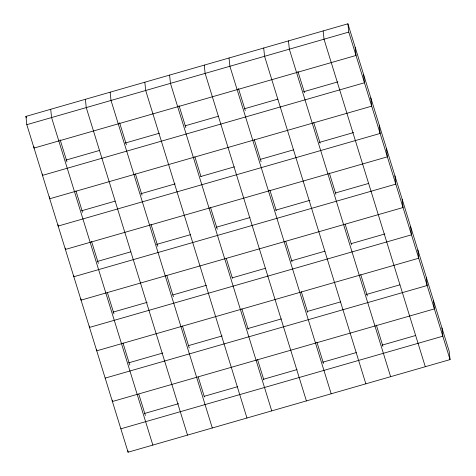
<?xml version="1.0" encoding="UTF-8"?>
<svg xmlns="http://www.w3.org/2000/svg" width="476" height="476" viewBox="0 0 476 476"><rect width="100%" height="100%" fill="white"/><g stroke="black" fill="none" stroke-linecap="round" stroke-linejoin="round"><path stroke-width="0.71" d="M25.942 116.406L347.914 23.8L449.189 351.318L450.058 359.594L128.086 452.2L26.811 124.682L25.942 116.406L26.382 117.828M26.811 124.682L348.783 32.076L347.914 23.8M65.884 160.114L99.442 150.464M125.14 143.068L159.406 133.215M185.11 125.819L218.662 116.168M244.366 108.778L277.919 99.127M303.617 91.737L337.889 81.878M81.563 210.803L115.115 201.152M140.813 193.756L175.085 183.903M200.783 176.507L234.335 166.856M260.039 159.466L293.591 149.815M319.295 142.425L353.561 132.566M97.235 261.485L130.787 251.834M156.491 244.444L190.757 234.591M216.455 227.195L250.013 217.544M275.711 210.154L309.977 200.295M335.681 192.905L368.519 183.462M112.907 312.173L147.173 302.32M172.877 294.93L206.429 285.279M232.133 277.883L265.685 268.232M291.383 260.842L324.941 251.191M351.353 243.593L384.905 233.942M128.579 362.861L162.851 353.008M188.55 345.612L222.102 335.961M247.806 328.571L281.358 318.92M307.062 311.53L340.614 301.879M366.312 294.483L399.87 284.832M105.178 378.117L427.15 285.511L426.282 277.24M144.258 413.549L178.524 403.696M204.222 396.3L237.78 386.649M263.478 379.259L297.03 369.608M322.734 362.218L356.286 352.567M381.99 345.171L415.542 335.52M120.85 428.805L442.823 336.199L441.954 327.928M348.783 32.076L450.058 359.594M425.294 366.716L324.019 39.199L323.144 30.922M297.916 71.448L304.509 92.76M313.738 122.6L320.11 143.205M329.332 173.044L335.925 194.357M345.154 224.196L351.52 244.795M360.748 274.634L367.341 295.947M376.349 325.078L382.936 346.391M390.618 376.689L289.343 49.171L288.474 40.894M365.854 383.817L264.573 56.293L263.704 48.022M238.476 88.542L245.289 110.569M254.297 139.694L261.104 161.721M269.892 190.138L276.264 210.743M285.713 241.29L292.08 261.895M301.308 291.734L307.68 312.333M316.909 342.173L323.496 363.491M331.177 393.789L229.902 66.265L229.033 57.995M306.407 400.911L205.132 73.393L204.263 65.117M179.035 105.636L185.848 127.663M194.857 156.794L201.003 176.685M210.451 207.233L217.264 229.259M226.267 258.385L232.419 278.281M241.867 308.829L248.24 329.434M257.462 359.273L263.835 379.872M271.736 410.883L170.462 83.365L169.593 75.089M246.967 418.005L145.692 90.488L144.823 82.211M119.595 122.737L126.408 144.758M135.41 173.889L142.003 195.202M151.011 224.333L157.824 246.354M166.826 275.485L173.419 296.798M182.427 325.923L189.234 347.95M198.242 377.081L204.394 396.972M212.296 427.978L111.021 100.46L110.146 92.183M187.526 435.106L86.251 107.582L85.382 99.311M60.154 139.831L66.967 161.858M75.97 190.983L82.562 212.296M91.57 241.427L98.377 263.454M107.386 292.579L113.978 313.892M122.986 343.023L129.793 365.044M138.802 394.176L145.394 415.488M152.855 445.078L51.575 117.554L50.706 109.284M433.517 300.63L434.386 308.906L112.413 401.512L112.271 400.132M417.845 249.942L418.713 258.218L96.741 350.824L96.592 349.443M410.609 226.552L411.478 234.823L89.506 327.428L89.357 326.054M402.166 199.26L403.041 207.53L81.063 300.136L80.92 298.755M394.937 175.864L395.806 184.135L73.834 276.74L73.685 275.366M386.494 148.571L387.363 156.842L65.391 249.448L65.248 248.073M379.259 125.176L380.134 133.447L58.155 226.058L58.012 224.678M370.822 97.883L371.691 106.154L49.718 198.76L49.498 196.695M363.587 74.488L364.455 82.764L42.483 175.37L42.34 173.99M355.15 47.195L356.018 55.466L34.046 148.072L33.897 146.697M127.943 450.82L128.086 452.2"/></g></svg>
